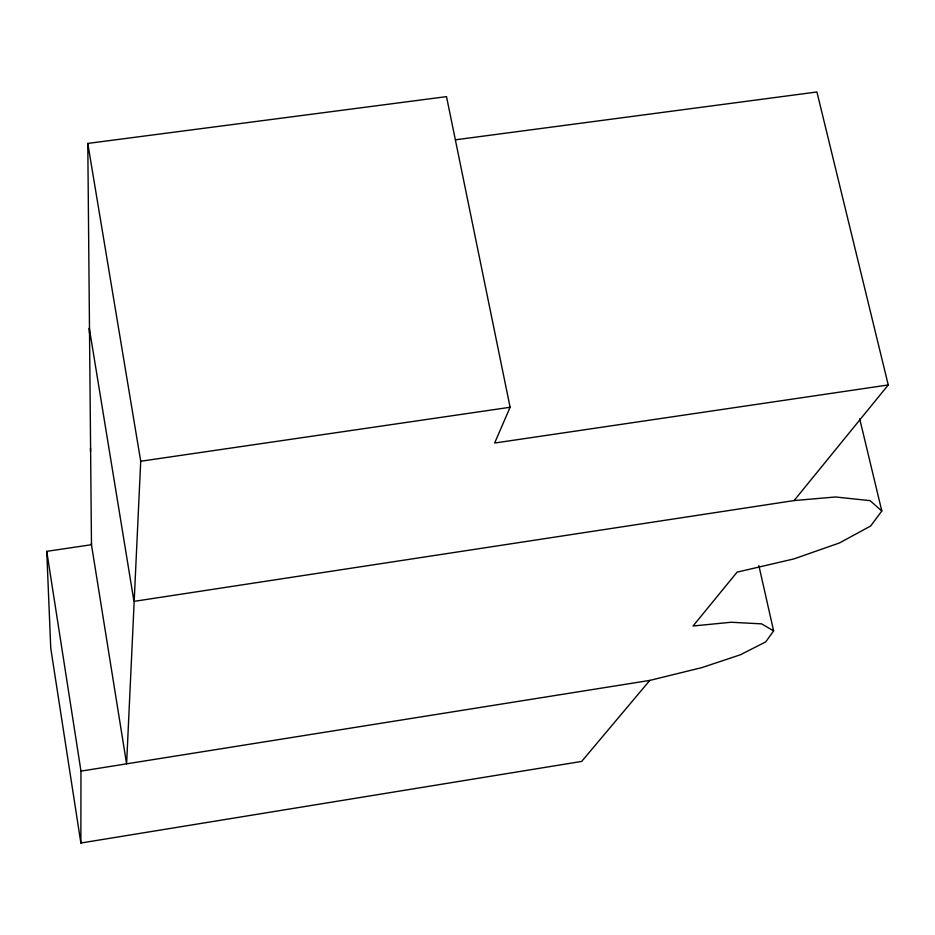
<?xml version="1.0" encoding="UTF-8"?>
<svg xmlns="http://www.w3.org/2000/svg" width="935" height="935" viewBox="0 0 935 935"><rect width="100%" height="100%" fill="white"/><g stroke="black" fill="none" stroke-linecap="round" stroke-linejoin="round"><path stroke-width="1.4" d="M758.858 565.57L773.631 630.891L765.718 641.901L740.345 654.804L701.975 667.578L649.802 680.411L581.687 761.417L80.866 843.019L80.971 771.118L46.75 551.346L91.443 544.719L91.455 543.013M87.785 143.429L140.718 461.247L126.599 763.86L91.478 544.731L87.785 143.429L446.509 96.632L510.113 407.263L494.627 443.038L888.25 384.951L816.921 91.981L455.509 139.806M859.674 418.705L881.81 511.024L870.602 526.043L839.455 542.954L793.92 558.908L737.072 572.15L693.057 625.994L731.147 622.254L761.593 623.867L773.631 630.891M89.351 332.615L89.293 328.173L133.974 601.38L794.107 500.564L888.25 384.951M80.971 771.118L649.802 680.411M140.718 461.247L510.113 407.263M794.107 500.564L835.551 496.976L870.088 500.657L881.81 511.024M80.866 843.019L50.747 648.236L46.75 551.346M90.496 448.134L90.543 451.582"/></g></svg>
